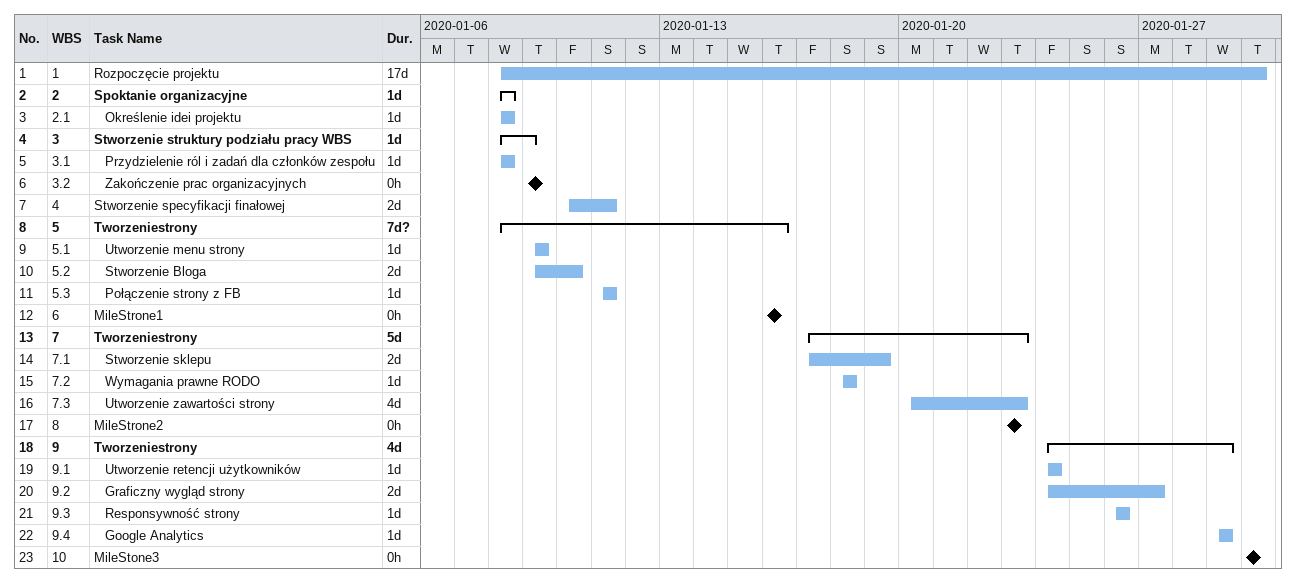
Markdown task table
| ID | WBS | Task | Duration | Start | Finish |
|---|---|---|---|---|---|
| 1 | 1 | Rozpoczęcie projektu | 17d | 2020-01-08 | 2020-01-30 |
| 2 | 2 | **Spoktanie organizacyjne** | 1d | 2020-01-08 | 2020-01-08 |
| 3 | 2.1 | Określenie idei projektu | 1d | 2020-01-08 | 2020-01-08 |
| 4 | 3 | **Stworzenie struktury podziału pracy WBS** | 1d | 2020-01-08 | 2020-01-09 |
| 5 | 3.1 | Przydzielenie ról i zadań dla członków zespołu | 1d | 2020-01-08 | 2020-01-08 |
| 6 | 3.2 | Zakończenie prac organizacyjnych | 0h | 2020-01-09 | 2020-01-09 |
| 7 | 4 | Stworzenie specyfikacji finałowej | 2d | 2020-01-10 | 2020-01-11 |
| 8 | 5 | **Tworzeniestrony** | 7d? | 2020-01-08 | 2020-01-16 |
| 9 | 5.1 | Utworzenie menu strony | 1d | 2020-01-09 | 2020-01-09 |
| 10 | 5.2 | Stworzenie Bloga | 2d | 2020-01-09 | 2020-01-10 |
| 11 | 5.3 | Połączenie strony z FB | 1d | 2020-01-11 | 2020-01-11 |
| 12 | 6 | MileStrone1 | 0h | 2020-01-16 | 2020-01-16 |
| 13 | 7 | **Tworzeniestrony** | 5d | 2020-01-17 | 2020-01-23 |
| 14 | 7.1 | Stworzenie sklepu | 2d | 2020-01-17 | 2020-01-19 |
| 15 | 7.2 | Wymagania prawne RODO | 1d | 2020-01-18 | 2020-01-18 |
| 16 | 7.3 | Utworzenie zawartości strony | 4d | 2020-01-20 | 2020-01-23 |
| 17 | 8 | MileStrone2 | 0h | 2020-01-23 | 2020-01-23 |
| 18 | 9 | **Tworzeniestrony** | 4d | 2020-01-24 | 2020-01-29 |
| 19 | 9.1 | Utworzenie retencji użytkowników | 1d | 2020-01-24 | 2020-01-24 |
| 20 | 9.2 | Graficzny wygląd strony | 2d | 2020-01-24 | 2020-01-27 |
| 21 | 9.3 | Responsywność strony | 1d | 2020-01-26 | 2020-01-26 |
| 22 | 9.4 | Google Analytics | 1d | 2020-01-29 | 2020-01-29 |
| 23 | 10 | MileStone3 | 0h | 2020-01-30 | 2020-01-30 |
